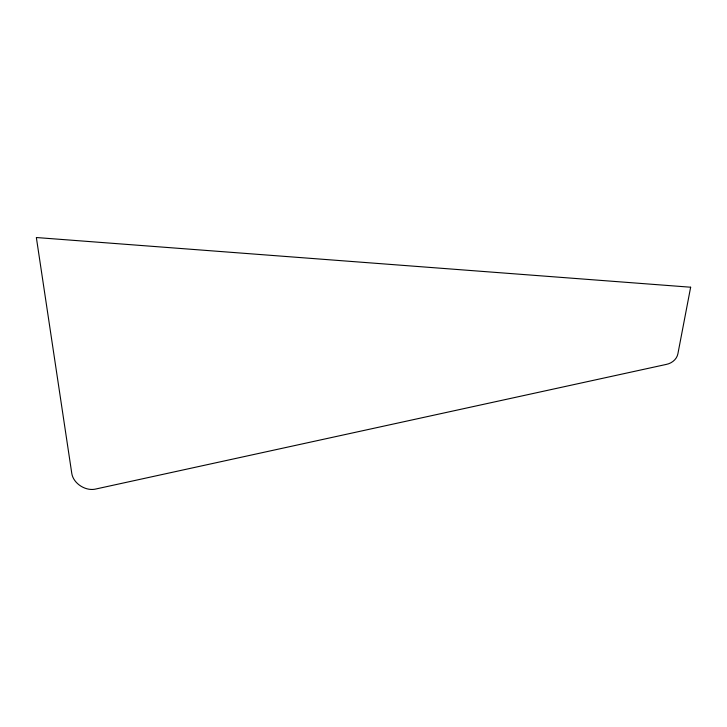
<?xml version="1.0" encoding="UTF-8"?>
<svg xmlns="http://www.w3.org/2000/svg" width="727" height="727" viewBox="0 0 727 727"><rect width="100%" height="100%" fill="white"/><g stroke="black" fill="none" stroke-linecap="round" stroke-linejoin="round"><path stroke-width="1.09" d="M690.65 287.22L677.891 353.804A14.331 12.15 -10.4 0 1 666.014 364.472L94.792 489.235A17.312 13.013 30.9 0 1 71.8 473.522L36.35 237.529L690.65 287.22"/></g></svg>
